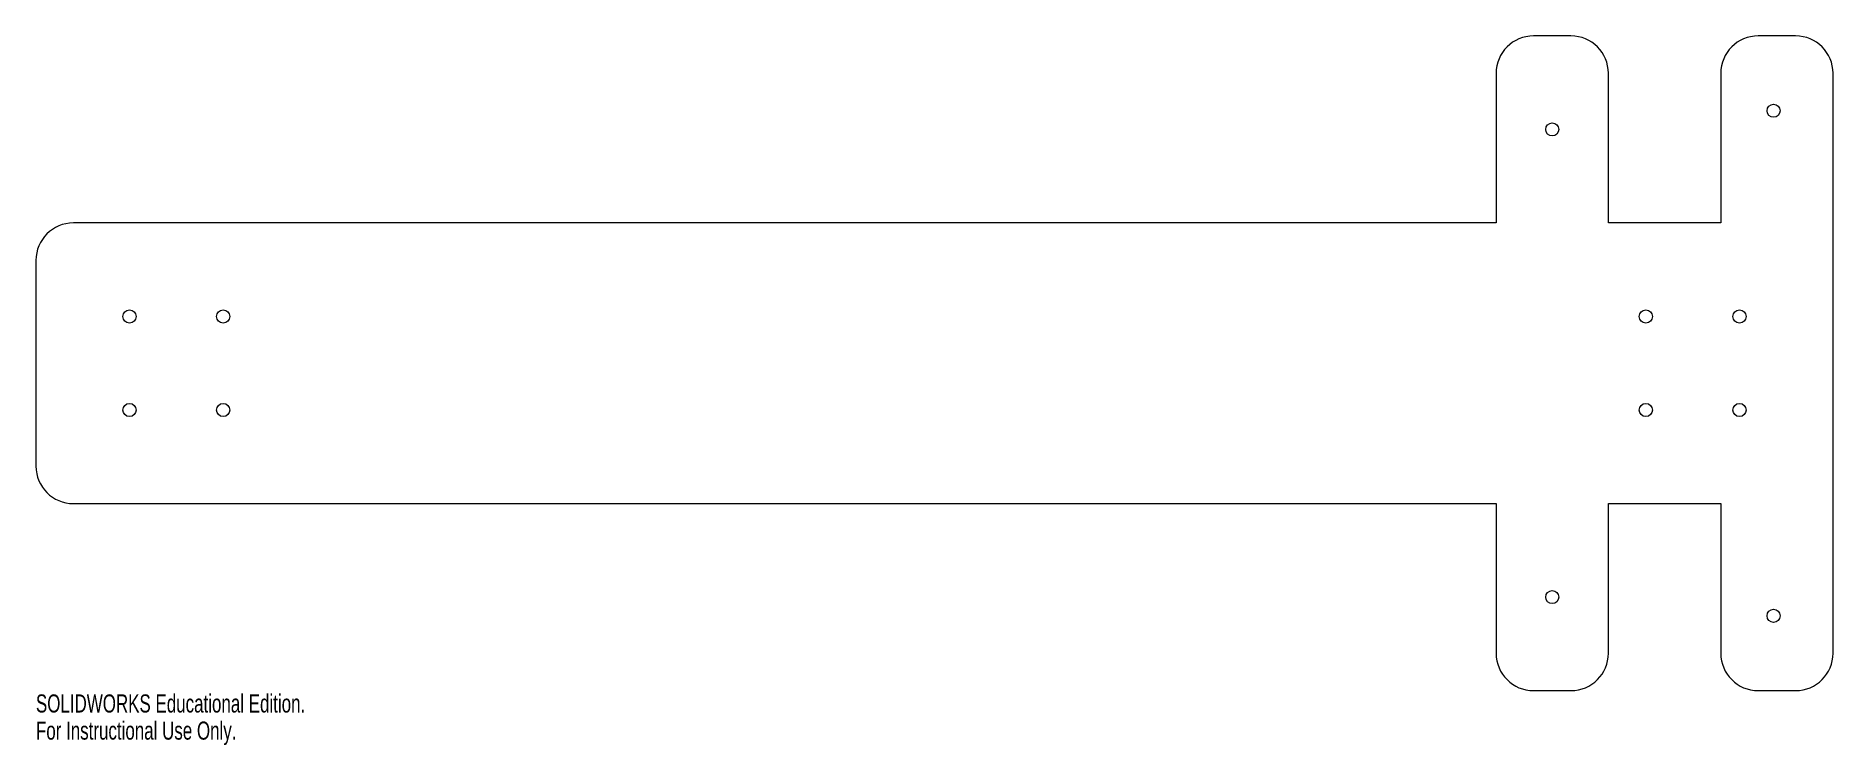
# Model space of a CAD drawing. Header units: millimetres. Extents: x -240 to 240, y -102 to 88.
import ezdxf

# ---------------------------------------------------------------- set-up
doc = ezdxf.new("R2010")
doc.units = ezdxf.units.MM
doc.styles.add('SLDTEXTSTYLE0', font='TXT', dxfattribs={"width": 0.7})

msp = doc.modelspace()

# ---------------------------------------------------------------- linework, layer by layer
at = {"color": 7, "linetype": 'Continuous', "lineweight": 15}
for p, q in [((170, 87.5), (160, 87.5)), ((230, 87.5), (220, 87.5)), ((150, 77.5), (150, 37.5)), ((180, 37.5), (180, 77.5)), ((210, 77.5), (210, 37.5)), ((240, -77.5), (240, 77.5)), ((150, 37.5), (-230, 37.5)), ((210, 37.5), (180, 37.5)), ((-240, 27.5), (-240, -27.5)), ((-230, -37.5), (150, -37.5)), ((150, -37.5), (150, -77.5)), ((180, -37.5), (210, -37.5)), ((180, -77.5), (180, -37.5)), ((210, -37.5), (210, -77.5)), ((160, -87.5), (170, -87.5)), ((220, -87.5), (230, -87.5))]:
    msp.add_line(p, q, dxfattribs=at)
at = {"color": 1, "linetype": 'Continuous', "lineweight": 15}
for centre in [(224.12, 67.5), (165, 62.5), (-215, 12.5), (-190, 12.5), (190, 12.5), (215, 12.5), (-215, -12.5), (-190, -12.5), (190, -12.5), (215, -12.5), (165, -62.5), (224.12, -67.5)]:
    msp.add_circle(centre, 1.75, dxfattribs=at)
at = {"color": 7, "linetype": 'Continuous', "lineweight": 15}
for centre, start, end in [((160, 77.5), 90, 180), ((170, 77.5), 0, 90), ((220, 77.5), 90, 180), ((230, 77.5), 0, 90), ((-230, 27.5), 90, 180), ((-230, -27.5), 180, 270), ((160, -77.5), 180, 270), ((170, -77.5), 270, 0), ((220, -77.5), 180, 270), ((230, -77.5), 270, 0)]:
    msp.add_arc(centre, 10, start, end, dxfattribs=at)

# ---------------------------------------------------------------- texts
at = {"color": 7, "linetype": 'Continuous', "char_height": 4.8336, "attachment_point": 1, "style": 'SLDTEXTSTYLE0'}
for s, insert in [('SOLIDWORKS Educational Edition.', (-240, -88.52)), ('For Instructional Use Only.', (-240, -95.77))]:
    msp.add_mtext(s, dxfattribs=dict(at, insert=insert))

doc.saveas('drawing.dxf')
